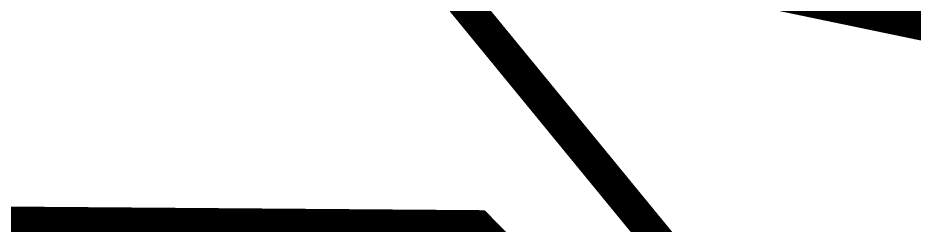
# Model space of a CAD drawing. Header units: metres. Extents: x 326467 to 340077, y 1811030 to 1824953.
# Drawn here: x 328578.25 to 328595.13, y 1812668.33 to 1812672.23 of the extents above; entities that cross this region are included whole.
import ezdxf

# ---------------------------------------------------------------- set-up
doc = ezdxf.new("R2010")
doc.units = ezdxf.units.M
doc.header["$MEASUREMENT"] = 0
for name, color, linetype in [('CRZ LINE FOR RIVER OR CREEK', 84, 'Continuous'), ('HAZARDS LINE', 1, 'Continuous'), ('NDZ-200M FROM CRZ', 30, 'Continuous'), ('SURVEY PLOT BOUNDARY', 35, 'Continuous')]:
    doc.layers.add(name, color=color, linetype=linetype)

# ---------------------------------------------------------------- blocks, each defined once
blk = doc.blocks.new('16')
at = {"layer": 'CRZ LINE FOR RIVER OR CREEK', "ltscale": 0.1, "const_width": 3.032, "flags": 128}
blk.add_lwpolyline([(328500.104, 1812715.848), (328586.46, 1812675.187), (328687.365, 1812654.192), (328814.794, 1812626.294), (328896.979, 1812575.751), (329009.823, 1812530.404), (329088.604, 1812523.731), (329177.647, 1812537.196), (329273.318, 1812592.835), (329399.301, 1812709.348), (329470.471, 1812762.272), (329556.37, 1812894.128)], dxfattribs=at)
at = {"layer": 'HAZARDS LINE', "lineweight": 18, "const_width": 3.032}
blk.add_lwpolyline([(328542.087, 1812687.659), (328550.109, 1812679.511), (328554.121, 1812675.436), (328562.174, 1812671.331), (328562.143, 1812667.288), (328566.185, 1812667.257), (328570.228, 1812667.226), (328574.27, 1812667.194), (328578.313, 1812667.163), (328582.355, 1812667.132), (328586.398, 1812667.101), (328590.409, 1812663.027), (328594.451, 1812662.995), (328598.494, 1812662.964), (328598.463, 1812658.921), (328602.505, 1812658.89), (328606.547, 1812658.859), (328610.559, 1812654.784)], dxfattribs=at)
at = {"layer": 'NDZ-200M FROM CRZ', "const_width": 3.032, "flags": 128}
blk.add_lwpolyline([(328500.104, 1812715.848), (328586.46, 1812675.187), (328687.365, 1812654.192), (328814.794, 1812626.294), (328896.979, 1812575.751), (329009.823, 1812530.404), (329088.604, 1812523.731), (329177.647, 1812537.196), (329273.318, 1812592.835), (329399.301, 1812709.348), (329470.471, 1812762.272), (329553.749, 1812890.105), (329595.21, 1812950.435), (329612.003, 1813031.171), (329648.947, 1813103.666), (329700.375, 1813170.313), (329708.446, 1813180.771), (329759.028, 1813224.116), (329775.573, 1813272.508), (329790.454, 1813367.411), (329809.16, 1813433.981)], dxfattribs=at)
at = {"layer": 'SURVEY PLOT BOUNDARY', "lineweight": 18, "const_width": 0.606}
blk.add_lwpolyline([(329082.525, 1812521.756), (328901.146, 1812591.892), (328872.942, 1812604.24), (328848.844, 1812624.642), (328808.451, 1812628.997), (328800.459, 1812641.189), (328711.557, 1812645.918), (328663.141, 1812658.422), (328606.672, 1812675.031), (328594.451, 1812662.995), (328574.426, 1812687.41), (328582.605, 1812699.477), (328558.475, 1812715.836), (328546.285, 1812707.844)], dxfattribs=at)
blk.add_lwpolyline([(328494.171, 1812764.852), (328546.285, 1812707.844), (328558.475, 1812715.836), (328582.605, 1812699.477), (328574.426, 1812687.41), (328594.451, 1812662.995), (328565.873, 1812626.826), (328549.891, 1812651.209), (328485.306, 1812663.838), (328416.491, 1812652.239), (328400.477, 1812672.579), (328400.664, 1812696.837), (328400.789, 1812713.01), (328408.967, 1812725.076), (328409.03, 1812733.163), (328449.61, 1812753.066), (328465.811, 1812756.984), (328482.199, 1812785.161)], close=True, dxfattribs=at)

msp = doc.modelspace()

# ---------------------------------------------------------------- block references
msp.add_blockref('16', (0, 0))

doc.saveas('drawing.dxf')
